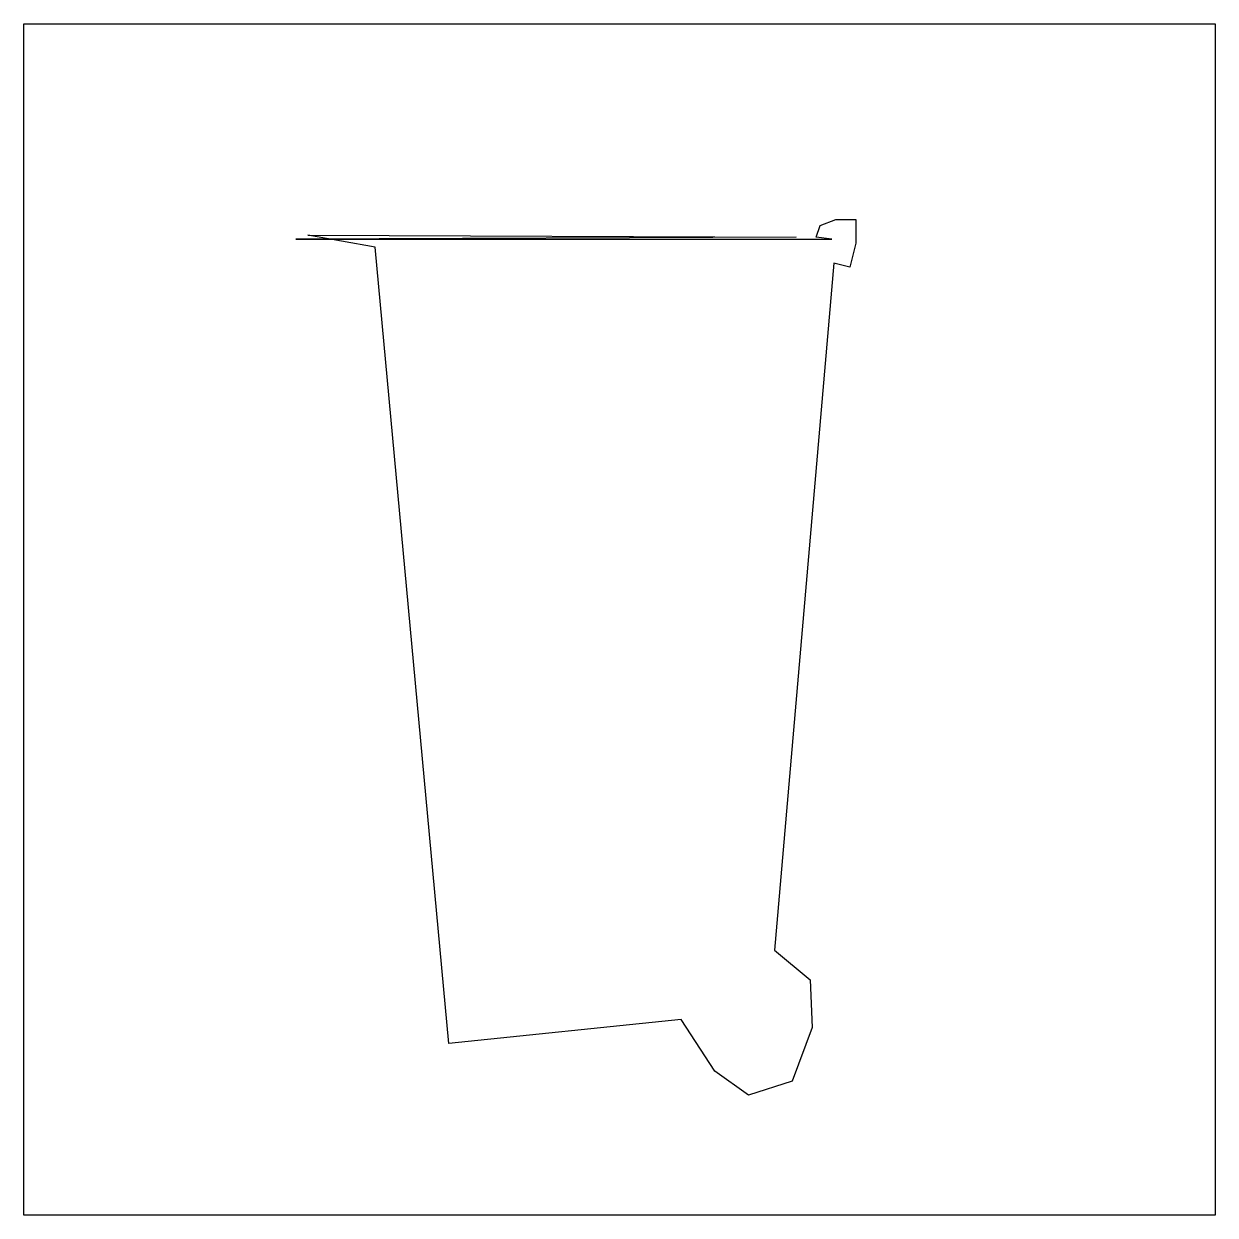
# Model space of a CAD drawing. Header units: metres. Extents: x -0.5 to 0.5, y -0.5 to 0.5.
import ezdxf

# ---------------------------------------------------------------- set-up
doc = ezdxf.new("R2010")
doc.units = ezdxf.units.M
doc.header["$LTSCALE"] = 0.2

msp = doc.modelspace()

# ---------------------------------------------------------------- linework, layer by layer
for p, q in [((-0.5, 0.5), (0.5, 0.5)), ((-0.5, -0.5), (-0.5, 0.5)), ((0.5, 0.5), (0.5, -0.5)), ((0.165, 0.3208), (0.1683, 0.3308)), ((0.1683, 0.3308), (0.1817, 0.3358)), ((0.1817, 0.3358), (0.1983, 0.3358)), ((0.1983, 0.3358), (0.1983, 0.3158)), ((0.1483, 0.3208), (-0.2717, 0.3192)), ((-0.2617, 0.3225), (0.1483, 0.3208)), ((-0.205, 0.3125), (-0.2617, 0.3225)), ((0.1783, 0.3192), (0.165, 0.3208)), ((-0.2717, 0.3192), (0.1783, 0.3192)), ((-0.1433, -0.3558), (-0.205, 0.3125)), ((0.1983, 0.3158), (0.1933, 0.2958)), ((0.18, 0.2992), (0.13, -0.2775)), ((0.1933, 0.2958), (0.18, 0.2992)), ((0.13, -0.2775), (0.16, -0.3025)), ((0.16, -0.3025), (0.1617, -0.3425)), ((0.0517, -0.3358), (-0.1433, -0.3558)), ((0.08, -0.3792), (0.0517, -0.3358)), ((0.1617, -0.3425), (0.145, -0.3875)), ((0.1083, -0.3992), (0.08, -0.3792)), ((0.145, -0.3875), (0.1083, -0.3992)), ((0.5, -0.5), (-0.5, -0.5))]:
    msp.add_line(p, q)

doc.saveas('drawing.dxf')
